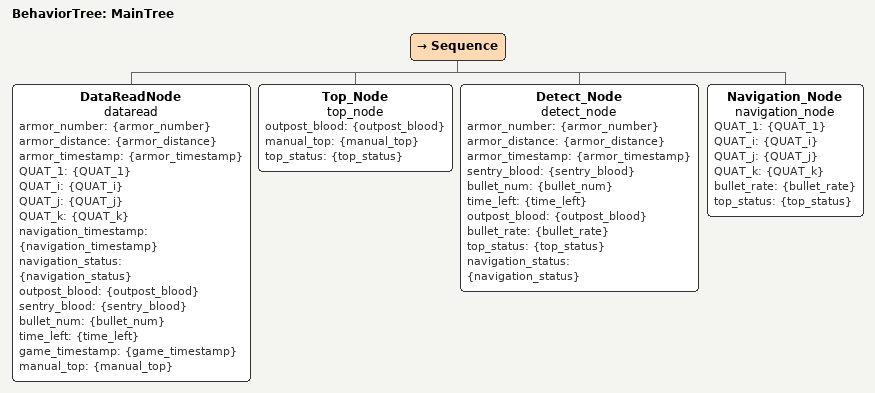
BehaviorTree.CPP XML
<root BTCPP_format="4">
    <BehaviorTree ID="MainTree">
        <Sequence>
            <DataReadNode name="dataread" armor_number="{armor_number}" armor_distance="{armor_distance}" armor_timestamp="{armor_timestamp}"
            QUAT_1="{QUAT_1}" QUAT_i="{QUAT_i}" QUAT_j="{QUAT_j}" QUAT_k="{QUAT_k}"
            navigation_timestamp="{navigation_timestamp}" navigation_status="{navigation_status}"
            outpost_blood="{outpost_blood}" sentry_blood="{sentry_blood}"
            bullet_num="{bullet_num}" time_left="{time_left}" game_timestamp="{game_timestamp}" manual_top="{manual_top}" />
            <Top_Node name="top_node" outpost_blood="{outpost_blood}" manual_top="{manual_top}" top_status="{top_status}"/>
            <Detect_Node name="detect_node" armor_number="{armor_number}" armor_distance="{armor_distance}" armor_timestamp="{armor_timestamp}"
            sentry_blood="{sentry_blood}" bullet_num="{bullet_num}" time_left="{time_left}" outpost_blood="{outpost_blood}"
            bullet_rate="{bullet_rate}" top_status="{top_status}" navigation_status="{navigation_status}"/>
            <Navigation_Node name="navigation_node" QUAT_1="{QUAT_1}" QUAT_i="{QUAT_i}" QUAT_j="{QUAT_j}" QUAT_k="{QUAT_k}"
            bullet_rate="{bullet_rate}" top_status="{top_status}"/>
        </Sequence>
    </BehaviorTree>
</root>
